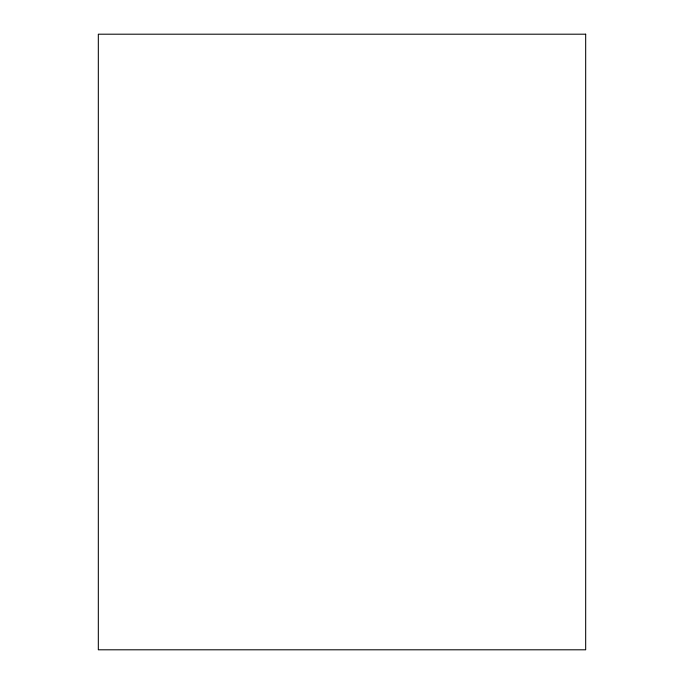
<?xml version="1.0" encoding="UTF-8"?>
<svg xmlns="http://www.w3.org/2000/svg" width="684" height="684" viewBox="0 0 684 684"><rect width="100%" height="100%" fill="white"/><g stroke="black" fill="none" stroke-linecap="round" stroke-linejoin="round"><path stroke-width="1.03" d="M585.675 34.2L98.325 34.2L98.325 649.8L585.675 649.8L585.675 34.2"/></g></svg>
